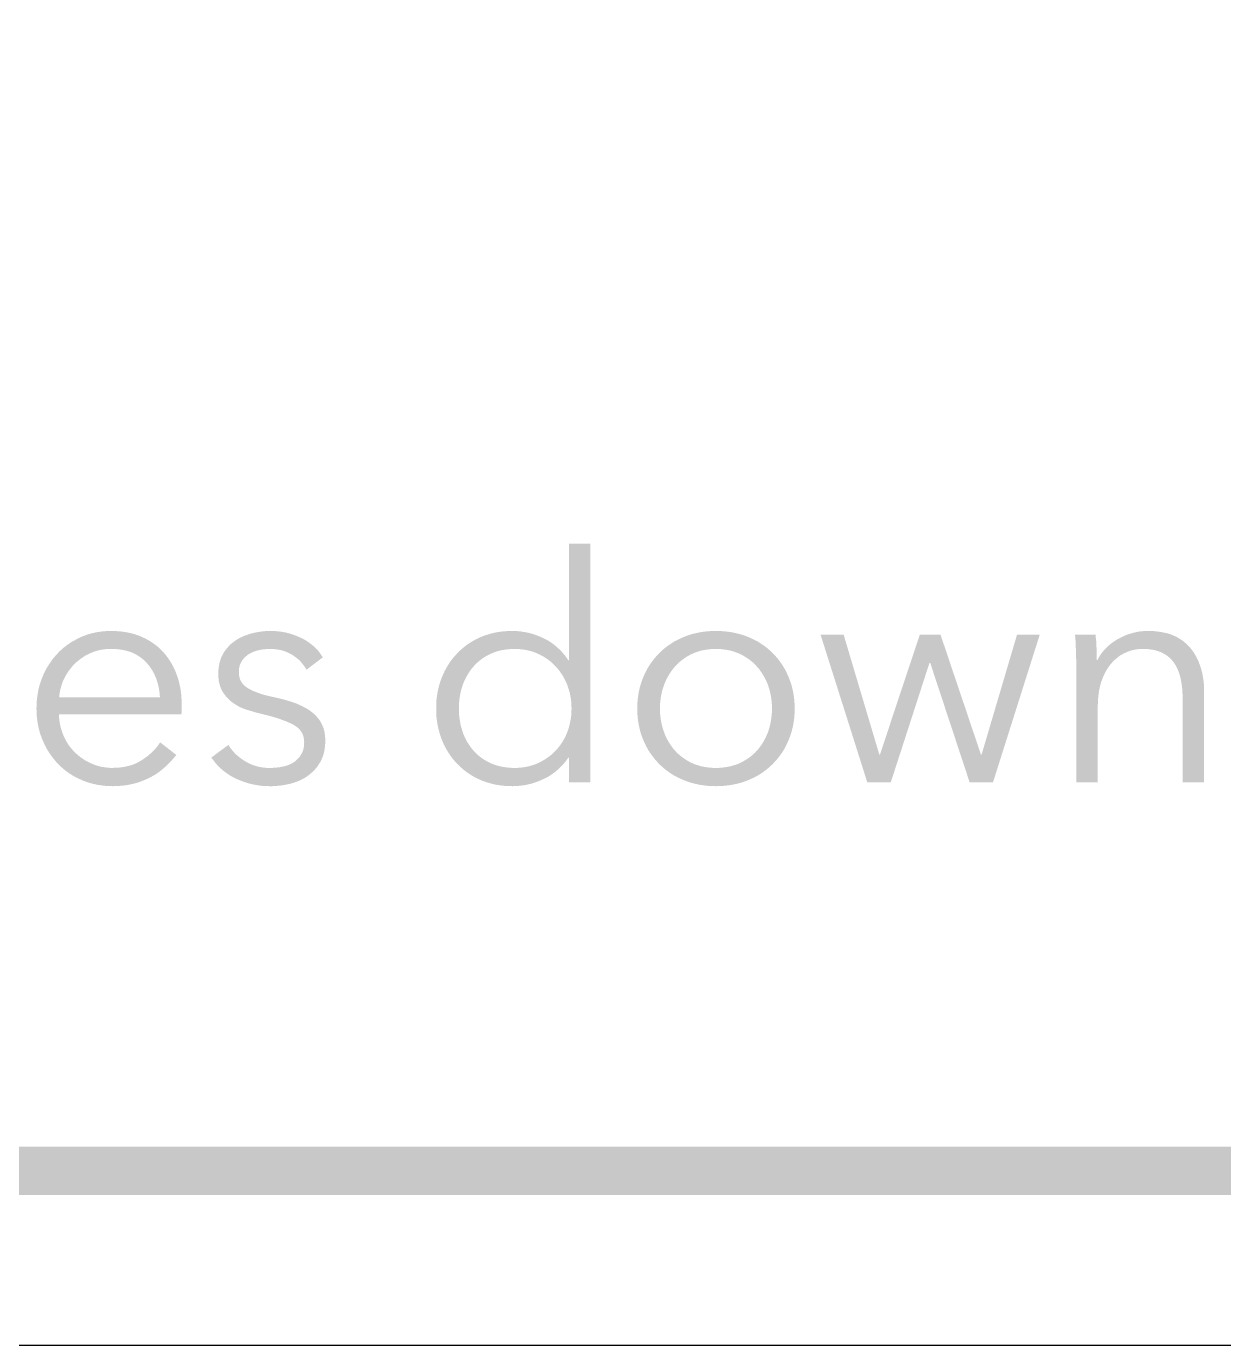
# Model space of a CAD drawing. Header units: millimetres. Extents: x 6 to 297, y 55 to 451.
# Drawn here: x 242.1 to 251.96, y 225.36 to 236.23 of the extents above; entities that cross this region are included whole.
import ezdxf

# ---------------------------------------------------------------- set-up
doc = ezdxf.new("R2010")
doc.units = ezdxf.units.MM
doc.layers.add('CUT', color=1, linetype='Continuous')
doc.layers.add('RASTER', color=7, linetype='Continuous')

msp = doc.modelspace()

# ---------------------------------------------------------------- hatches: boundary and pattern name
at = {"layer": 'RASTER'}
h = msp.add_hatch(color=7, dxfattribs=at)
h.paths.add_polyline_path([(208.2, 263.8), (208.234, 264.316), (208.337, 264.763), (208.509, 265.141), (208.75, 265.45), (209.059, 265.691), (209.438, 265.863), (209.884, 265.966), (210.4, 266), (266.489, 266), (267.005, 265.966), (267.452, 265.863), (267.83, 265.691), (268.139, 265.45), (268.38, 265.141), (268.552, 264.763), (268.655, 264.316), (268.689, 263.8), (268.689, 228.8), (268.655, 228.284), (268.552, 227.837), (268.38, 227.459), (268.139, 227.15), (267.83, 226.909), (267.452, 226.738), (267.005, 226.634), (266.489, 226.6), (210.4, 226.6), (209.884, 226.634), (209.438, 226.737), (209.059, 226.909), (208.75, 227.15), (208.509, 227.459), (208.337, 227.837), (208.234, 228.284), (208.2, 228.8)])
h.paths.add_polyline_path([(208.6, 263.8), (208.6, 228.8), (208.628, 228.378), (208.712, 228.013), (208.853, 227.703), (209.05, 227.45), (209.303, 227.253), (209.613, 227.112), (209.978, 227.028), (210.4, 227), (266.489, 227), (266.911, 227.028), (267.277, 227.113), (267.586, 227.253), (267.839, 227.45), (268.036, 227.703), (268.177, 228.013), (268.261, 228.378), (268.289, 228.8), (268.289, 263.8), (268.261, 264.222), (268.177, 264.588), (268.036, 264.897), (267.839, 265.15), (267.586, 265.347), (267.277, 265.488), (266.911, 265.572), (266.489, 265.6), (210.4, 265.6), (209.978, 265.572), (209.613, 265.488), (209.303, 265.347), (209.05, 265.15), (208.853, 264.897), (208.712, 264.588), (208.628, 264.222), (208.6, 263.8)], flags=0)
h = msp.add_hatch(color=7, dxfattribs=at)
h.paths.add_polyline_path([(246.567, 230.205), (246.547, 230.177), (246.525, 230.15), (246.502, 230.126), (246.477, 230.103), (246.451, 230.081), (246.424, 230.062), (246.395, 230.044), (246.364, 230.029), (246.333, 230.015), (246.301, 230.002), (246.27, 229.992), (246.237, 229.984), (246.205, 229.977), (246.173, 229.973), (246.14, 229.97), (246.107, 229.969), (246.071, 229.97), (246.037, 229.972), (246.003, 229.976), (245.971, 229.981), (245.939, 229.988), (245.908, 229.997), (245.877, 230.007), (245.848, 230.018), (245.82, 230.031), (245.792, 230.045), (245.766, 230.06), (245.741, 230.077), (245.717, 230.094), (245.694, 230.113), (245.672, 230.133), (245.651, 230.153), (245.631, 230.175), (245.612, 230.198), (245.594, 230.222), (245.578, 230.247), (245.562, 230.273), (245.548, 230.3), (245.535, 230.327), (245.523, 230.356), (245.512, 230.386), (245.503, 230.416), (245.495, 230.447), (245.489, 230.478), (245.484, 230.51), (245.48, 230.542), (245.478, 230.575), (245.478, 230.608), (245.478, 230.642), (245.48, 230.675), (245.484, 230.707), (245.489, 230.739), (245.495, 230.77), (245.503, 230.801), (245.512, 230.831), (245.523, 230.861), (245.535, 230.889), (245.548, 230.917), (245.562, 230.944), (245.578, 230.97), (245.594, 230.995), (245.612, 231.019), (245.631, 231.041), (245.651, 231.063), (245.672, 231.084), (245.694, 231.104), (245.717, 231.123), (245.741, 231.14), (245.766, 231.156), (245.792, 231.172), (245.82, 231.186), (245.848, 231.199), (245.877, 231.21), (245.908, 231.22), (245.939, 231.229), (245.971, 231.236), (246.003, 231.241), (246.037, 231.245), (246.071, 231.247), (246.107, 231.248), (246.14, 231.247), (246.173, 231.244), (246.205, 231.239), (246.237, 231.233), (246.27, 231.224), (246.301, 231.214), (246.333, 231.201), (246.364, 231.187), (246.395, 231.171), (246.424, 231.153), (246.451, 231.133), (246.477, 231.111), (246.502, 231.088), (246.525, 231.062), (246.547, 231.035), (246.567, 231.006), (246.572, 231.006), (246.572, 231.966), (246.749, 231.966), (246.749, 230), (246.572, 230), (246.572, 230.205)])
h.paths.add_polyline_path([(245.665, 230.608), (245.665, 230.583), (245.667, 230.558), (245.669, 230.534), (245.673, 230.51), (245.677, 230.486), (245.682, 230.463), (245.689, 230.44), (245.696, 230.417), (245.704, 230.395), (245.713, 230.374), (245.723, 230.353), (245.734, 230.333), (245.746, 230.314), (245.758, 230.296), (245.772, 230.278), (245.786, 230.261), (245.801, 230.245), (245.817, 230.23), (245.833, 230.216), (245.851, 230.202), (245.869, 230.19), (245.889, 230.178), (245.909, 230.167), (245.93, 230.157), (245.952, 230.148), (245.974, 230.141), (245.998, 230.134), (246.022, 230.129), (246.046, 230.125), (246.072, 230.122), (246.098, 230.12), (246.125, 230.12), (246.15, 230.12), (246.175, 230.122), (246.199, 230.125), (246.223, 230.129), (246.246, 230.134), (246.268, 230.141), (246.291, 230.148), (246.312, 230.157), (246.333, 230.167), (246.354, 230.178), (246.373, 230.189), (246.392, 230.202), (246.41, 230.215), (246.428, 230.229), (246.444, 230.244), (246.46, 230.26), (246.476, 230.277), (246.49, 230.294), (246.503, 230.312), (246.516, 230.331), (246.528, 230.351), (246.539, 230.371), (246.549, 230.393), (246.558, 230.415), (246.566, 230.437), (246.573, 230.46), (246.579, 230.484), (246.584, 230.508), (246.588, 230.532), (246.591, 230.557), (246.592, 230.583), (246.593, 230.608), (246.592, 230.634), (246.591, 230.66), (246.588, 230.684), (246.584, 230.709), (246.579, 230.733), (246.573, 230.756), (246.566, 230.779), (246.558, 230.802), (246.549, 230.824), (246.539, 230.845), (246.528, 230.866), (246.516, 230.886), (246.503, 230.905), (246.49, 230.923), (246.476, 230.941), (246.46, 230.958), (246.444, 230.974), (246.428, 230.989), (246.41, 231.004), (246.392, 231.017), (246.373, 231.03), (246.354, 231.041), (246.333, 231.052), (246.312, 231.062), (246.291, 231.071), (246.268, 231.079), (246.246, 231.085), (246.223, 231.09), (246.199, 231.094), (246.175, 231.097), (246.15, 231.099), (246.125, 231.1), (246.098, 231.099), (246.072, 231.097), (246.046, 231.094), (246.022, 231.09), (245.998, 231.085), (245.974, 231.078), (245.952, 231.07), (245.93, 231.061), (245.909, 231.051), (245.889, 231.04), (245.869, 231.028), (245.851, 231.015), (245.833, 231.001), (245.817, 230.987), (245.801, 230.972), (245.786, 230.955), (245.772, 230.939), (245.758, 230.921), (245.746, 230.902), (245.734, 230.883), (245.723, 230.863), (245.713, 230.843), (245.704, 230.822), (245.696, 230.8), (245.689, 230.777), (245.682, 230.754), (245.677, 230.731), (245.673, 230.707), (245.669, 230.683), (245.667, 230.658), (245.665, 230.634), (245.665, 230.608)], flags=0)
h = msp.add_hatch(color=7, dxfattribs=at)
h.paths.add_polyline_path([(243.203, 230.702), (243.199, 230.744), (243.193, 230.784), (243.183, 230.822), (243.171, 230.859), (243.156, 230.894), (243.138, 230.926), (243.116, 230.958), (243.092, 230.987), (243.065, 231.013), (243.035, 231.036), (243.003, 231.056), (242.968, 231.072), (242.93, 231.084), (242.889, 231.093), (242.846, 231.098), (242.8, 231.1), (242.778, 231.099), (242.756, 231.098), (242.735, 231.095), (242.714, 231.092), (242.694, 231.087), (242.674, 231.082), (242.655, 231.075), (242.636, 231.067), (242.617, 231.059), (242.599, 231.05), (242.582, 231.04), (242.565, 231.029), (242.549, 231.018), (242.533, 231.005), (242.518, 230.993), (242.503, 230.979), (242.489, 230.965), (242.476, 230.95), (242.464, 230.935), (242.452, 230.919), (242.441, 230.903), (242.431, 230.886), (242.421, 230.869), (242.412, 230.852), (242.404, 230.834), (242.397, 230.815), (242.391, 230.797), (242.386, 230.778), (242.381, 230.76), (242.378, 230.741), (242.375, 230.721), (242.373, 230.702)], flags=0)
h.paths.add_polyline_path([(243.382, 230.645), (243.382, 230.64), (243.382, 230.636), (243.382, 230.631), (243.382, 230.626), (243.382, 230.621), (243.382, 230.616), (243.382, 230.611), (243.382, 230.606), (243.382, 230.601), (243.382, 230.595), (243.382, 230.59), (243.381, 230.584), (243.381, 230.579), (243.381, 230.573), (243.38, 230.567), (243.379, 230.562), (242.371, 230.562), (242.372, 230.539), (242.374, 230.517), (242.377, 230.495), (242.381, 230.473), (242.386, 230.452), (242.392, 230.431), (242.399, 230.41), (242.407, 230.39), (242.416, 230.37), (242.426, 230.351), (242.436, 230.332), (242.447, 230.315), (242.459, 230.297), (242.472, 230.281), (242.486, 230.265), (242.501, 230.25), (242.516, 230.235), (242.532, 230.221), (242.548, 230.208), (242.566, 230.196), (242.583, 230.184), (242.602, 230.174), (242.621, 230.164), (242.641, 230.155), (242.661, 230.146), (242.682, 230.139), (242.703, 230.133), (242.725, 230.128), (242.747, 230.125), (242.769, 230.122), (242.792, 230.12), (242.815, 230.12), (242.849, 230.121), (242.882, 230.124), (242.913, 230.129), (242.944, 230.136), (242.973, 230.144), (243.001, 230.155), (243.027, 230.168), (243.053, 230.183), (243.077, 230.2), (243.1, 230.216), (243.121, 230.234), (243.141, 230.252), (243.159, 230.271), (243.176, 230.29), (243.191, 230.31), (243.205, 230.33), (243.338, 230.226), (243.31, 230.193), (243.282, 230.162), (243.253, 230.134), (243.223, 230.108), (243.193, 230.084), (243.162, 230.063), (243.13, 230.045), (243.097, 230.029), (243.064, 230.015), (243.03, 230.002), (242.996, 229.992), (242.961, 229.984), (242.926, 229.977), (242.889, 229.973), (242.853, 229.97), (242.815, 229.969), (242.782, 229.97), (242.749, 229.972), (242.717, 229.976), (242.685, 229.981), (242.654, 229.988), (242.623, 229.996), (242.594, 230.006), (242.564, 230.017), (242.536, 230.03), (242.508, 230.043), (242.482, 230.058), (242.457, 230.074), (242.432, 230.092), (242.409, 230.11), (242.387, 230.13), (242.365, 230.151), (242.345, 230.173), (242.326, 230.196), (242.308, 230.22), (242.291, 230.244), (242.275, 230.27), (242.26, 230.297), (242.247, 230.325), (242.234, 230.354), (242.223, 230.383), (242.213, 230.413), (242.205, 230.444), (242.198, 230.476), (242.193, 230.508), (242.189, 230.541), (242.187, 230.574), (242.186, 230.608), (242.187, 230.643), (242.189, 230.676), (242.193, 230.709), (242.198, 230.741), (242.204, 230.773), (242.212, 230.803), (242.222, 230.834), (242.233, 230.863), (242.245, 230.892), (242.258, 230.92), (242.273, 230.947), (242.289, 230.972), (242.306, 230.997), (242.323, 231.021), (242.343, 231.044), (242.363, 231.066), (242.384, 231.087), (242.406, 231.107), (242.429, 231.125), (242.453, 231.142), (242.478, 231.159), (242.504, 231.173), (242.53, 231.187), (242.558, 231.2), (242.586, 231.211), (242.615, 231.221), (242.644, 231.229), (242.674, 231.236), (242.705, 231.241), (242.736, 231.245), (242.767, 231.247), (242.8, 231.248), (242.835, 231.247), (242.869, 231.245), (242.902, 231.241), (242.934, 231.236), (242.965, 231.229), (242.995, 231.221), (243.024, 231.211), (243.052, 231.2), (243.079, 231.187), (243.104, 231.174), (243.129, 231.159), (243.152, 231.143), (243.174, 231.127), (243.195, 231.109), (243.215, 231.09), (243.234, 231.07), (243.251, 231.049), (243.268, 231.027), (243.283, 231.005), (243.298, 230.981), (243.311, 230.957), (243.323, 230.932), (243.334, 230.906), (243.344, 230.879), (243.353, 230.851), (243.361, 230.823), (243.367, 230.795), (243.373, 230.766), (243.377, 230.736), (243.38, 230.706), (243.381, 230.676), (243.382, 230.645)])
for points in [[(244.409, 230.928), (244.399, 230.947), (244.387, 230.964), (244.374, 230.981), (244.36, 230.997), (244.345, 231.012), (244.328, 231.026), (244.31, 231.039), (244.291, 231.052), (244.271, 231.063), (244.25, 231.073), (244.228, 231.081), (244.206, 231.088), (244.183, 231.093), (244.159, 231.097), (244.135, 231.099), (244.11, 231.1), (244.098, 231.1), (244.087, 231.099), (244.075, 231.098), (244.063, 231.097), (244.052, 231.096), (244.04, 231.094), (244.028, 231.092), (244.016, 231.089), (244.005, 231.087), (243.994, 231.083), (243.983, 231.08), (243.972, 231.076), (243.962, 231.071), (243.952, 231.066), (243.942, 231.061), (243.933, 231.056), (243.924, 231.05), (243.916, 231.043), (243.908, 231.036), (243.9, 231.029), (243.893, 231.021), (243.887, 231.013), (243.88, 231.005), (243.875, 230.996), (243.87, 230.986), (243.865, 230.977), (243.861, 230.967), (243.858, 230.956), (243.856, 230.945), (243.854, 230.934), (243.853, 230.922), (243.853, 230.91), (243.854, 230.889), (243.857, 230.87), (243.862, 230.851), (243.87, 230.834), (243.88, 230.818), (243.892, 230.804), (243.906, 230.791), (243.923, 230.779), (243.942, 230.768), (243.963, 230.757), (243.987, 230.747), (244.013, 230.737), (244.042, 230.727), (244.073, 230.718), (244.107, 230.71), (244.144, 230.702), (244.196, 230.69), (244.245, 230.677), (244.29, 230.663), (244.331, 230.648), (244.369, 230.631), (244.404, 230.613), (244.435, 230.594), (244.462, 230.573), (244.486, 230.551), (244.507, 230.527), (244.525, 230.502), (244.539, 230.474), (244.551, 230.445), (244.559, 230.414), (244.563, 230.381), (244.565, 230.346), (244.564, 230.32), (244.562, 230.296), (244.559, 230.272), (244.555, 230.25), (244.549, 230.228), (244.542, 230.208), (244.534, 230.189), (244.525, 230.17), (244.514, 230.153), (244.503, 230.136), (244.491, 230.12), (244.478, 230.105), (244.465, 230.091), (244.45, 230.078), (244.435, 230.065), (244.419, 230.053), (244.403, 230.042), (244.386, 230.032), (244.368, 230.023), (244.35, 230.014), (244.332, 230.007), (244.312, 230), (244.293, 229.994), (244.273, 229.988), (244.252, 229.984), (244.231, 229.98), (244.211, 229.976), (244.19, 229.974), (244.17, 229.972), (244.149, 229.97), (244.128, 229.969), (244.107, 229.969), (244.073, 229.97), (244.039, 229.972), (244.005, 229.977), (243.972, 229.983), (243.938, 229.991), (243.905, 230.001), (243.872, 230.013), (243.84, 230.026), (243.808, 230.041), (243.778, 230.059), (243.749, 230.078), (243.721, 230.099), (243.695, 230.123), (243.671, 230.148), (243.648, 230.176), (243.626, 230.205), (243.767, 230.309), (243.779, 230.29), (243.793, 230.271), (243.808, 230.253), (243.825, 230.235), (243.843, 230.219), (243.862, 230.203), (243.883, 230.188), (243.905, 230.174), (243.928, 230.161), (243.951, 230.15), (243.975, 230.141), (244, 230.133), (244.025, 230.127), (244.051, 230.123), (244.078, 230.12), (244.105, 230.12), (244.119, 230.12), (244.133, 230.12), (244.147, 230.121), (244.161, 230.122), (244.174, 230.124), (244.188, 230.125), (244.201, 230.128), (244.214, 230.13), (244.227, 230.133), (244.239, 230.136), (244.251, 230.14), (244.263, 230.144), (244.274, 230.149), (244.285, 230.154), (244.295, 230.16), (244.305, 230.166), (244.315, 230.173), (244.324, 230.18), (244.332, 230.188), (244.34, 230.196), (244.348, 230.204), (244.355, 230.213), (244.361, 230.223), (244.367, 230.233), (244.373, 230.243), (244.378, 230.254), (244.382, 230.266), (244.385, 230.278), (244.388, 230.291), (244.389, 230.304), (244.39, 230.318), (244.391, 230.333), (244.389, 230.356), (244.385, 230.378), (244.378, 230.398), (244.368, 230.417), (244.355, 230.434), (244.339, 230.45), (244.32, 230.464), (244.299, 230.477), (244.274, 230.489), (244.247, 230.501), (244.218, 230.512), (244.186, 230.524), (244.151, 230.535), (244.114, 230.546), (244.074, 230.556), (244.032, 230.567), (244.018, 230.57), (244.004, 230.574), (243.99, 230.577), (243.976, 230.581), (243.961, 230.586), (243.946, 230.59), (243.931, 230.595), (243.916, 230.599), (243.901, 230.604), (243.886, 230.61), (243.872, 230.616), (243.857, 230.623), (243.843, 230.631), (243.83, 230.639), (243.816, 230.647), (243.803, 230.657), (243.79, 230.666), (243.778, 230.677), (243.767, 230.688), (243.756, 230.699), (243.745, 230.711), (243.735, 230.724), (243.726, 230.737), (243.717, 230.751), (243.709, 230.766), (243.703, 230.782), (243.697, 230.798), (243.692, 230.816), (243.688, 230.834), (243.686, 230.853), (243.684, 230.873), (243.684, 230.894), (243.684, 230.917), (243.686, 230.939), (243.689, 230.961), (243.693, 230.981), (243.698, 231.001), (243.704, 231.019), (243.711, 231.037), (243.72, 231.054), (243.729, 231.071), (243.74, 231.086), (243.751, 231.101), (243.763, 231.115), (243.775, 231.128), (243.788, 231.141), (243.803, 231.152), (243.818, 231.164), (243.833, 231.174), (243.849, 231.184), (243.866, 231.193), (243.883, 231.201), (243.9, 231.208), (243.919, 231.215), (243.937, 231.222), (243.957, 231.227), (243.976, 231.232), (243.996, 231.236), (244.016, 231.24), (244.036, 231.243), (244.056, 231.245), (244.077, 231.247), (244.097, 231.248), (244.118, 231.248), (244.15, 231.247), (244.181, 231.244), (244.212, 231.24), (244.243, 231.234), (244.274, 231.226), (244.305, 231.216), (244.335, 231.204), (244.365, 231.191), (244.394, 231.176), (244.421, 231.159), (244.446, 231.141), (244.469, 231.122), (244.491, 231.101), (244.511, 231.079), (244.528, 231.055), (244.544, 231.03)], [(248.834, 231.217), (249.128, 230.229), (249.133, 230.229), (249.461, 231.217), (249.632, 231.217), (249.965, 230.229), (249.97, 230.229), (250.262, 231.217), (250.449, 231.217), (250.064, 230), (249.872, 230), (249.547, 230.985), (249.541, 230.985), (249.222, 230), (249.029, 230), (248.644, 231.217)], [(250.909, 231.217), (250.91, 231.204), (250.911, 231.191), (250.913, 231.178), (250.914, 231.165), (250.914, 231.151), (250.915, 231.137), (250.916, 231.122), (250.917, 231.108), (250.917, 231.093), (250.918, 231.079), (250.918, 231.066), (250.919, 231.053), (250.919, 231.041), (250.919, 231.03), (250.919, 231.019), (250.919, 231.009), (250.925, 231.009), (250.939, 231.035), (250.955, 231.06), (250.973, 231.083), (250.993, 231.105), (251.015, 231.126), (251.039, 231.146), (251.065, 231.164), (251.094, 231.182), (251.123, 231.197), (251.153, 231.211), (251.183, 231.222), (251.214, 231.231), (251.245, 231.239), (251.276, 231.244), (251.308, 231.247), (251.341, 231.248), (251.397, 231.246), (251.449, 231.239), (251.498, 231.229), (251.543, 231.214), (251.585, 231.194), (251.623, 231.17), (251.657, 231.142), (251.688, 231.11), (251.715, 231.074), (251.738, 231.036), (251.758, 230.994), (251.774, 230.95), (251.787, 230.903), (251.796, 230.854), (251.802, 230.801), (251.803, 230.746), (251.803, 230), (251.627, 230), (251.627, 230.673), (251.626, 230.697), (251.626, 230.72), (251.624, 230.743), (251.623, 230.765), (251.621, 230.787), (251.618, 230.807), (251.615, 230.828), (251.611, 230.848), (251.607, 230.867), (251.602, 230.885), (251.596, 230.903), (251.59, 230.92), (251.583, 230.936), (251.575, 230.952), (251.567, 230.967), (251.558, 230.981), (251.548, 230.995), (251.537, 231.008), (251.526, 231.02), (251.514, 231.031), (251.5, 231.042), (251.487, 231.051), (251.472, 231.06), (251.456, 231.069), (251.44, 231.076), (251.422, 231.082), (251.404, 231.088), (251.384, 231.092), (251.364, 231.095), (251.342, 231.098), (251.32, 231.099), (251.296, 231.1), (251.279, 231.099), (251.262, 231.098), (251.244, 231.096), (251.227, 231.093), (251.21, 231.089), (251.193, 231.084), (251.177, 231.078), (251.16, 231.071), (251.144, 231.064), (251.128, 231.055), (251.112, 231.046), (251.097, 231.035), (251.083, 231.024), (251.068, 231.011), (251.055, 230.998), (251.042, 230.984), (251.029, 230.969), (251.017, 230.953), (251.006, 230.936), (250.995, 230.918), (250.985, 230.899), (250.975, 230.879), (250.967, 230.858), (250.958, 230.836), (250.951, 230.813), (250.945, 230.789), (250.939, 230.764), (250.935, 230.738), (250.932, 230.711), (250.929, 230.683), (250.928, 230.654), (250.927, 230.624), (250.927, 230), (250.75, 230), (250.75, 230.949), (250.75, 230.962), (250.75, 230.975), (250.75, 230.99), (250.75, 231.006), (250.749, 231.022), (250.749, 231.039), (250.748, 231.057), (250.748, 231.076), (250.747, 231.096), (250.746, 231.114), (250.745, 231.133), (250.745, 231.15), (250.744, 231.168), (250.742, 231.185), (250.741, 231.201), (250.74, 231.217)]]:
    msp.add_hatch(color=7, dxfattribs=at).paths.add_polyline_path(points)
h = msp.add_hatch(color=7, dxfattribs=at)
h.paths.add_polyline_path([(248.431, 230.608), (248.43, 230.574), (248.428, 230.541), (248.424, 230.508), (248.419, 230.476), (248.412, 230.444), (248.404, 230.413), (248.394, 230.383), (248.383, 230.354), (248.37, 230.325), (248.357, 230.297), (248.342, 230.27), (248.326, 230.244), (248.308, 230.22), (248.29, 230.196), (248.27, 230.173), (248.249, 230.151), (248.227, 230.13), (248.204, 230.11), (248.18, 230.092), (248.155, 230.074), (248.129, 230.058), (248.101, 230.043), (248.073, 230.03), (248.044, 230.017), (248.014, 230.006), (247.983, 229.996), (247.951, 229.988), (247.918, 229.981), (247.885, 229.976), (247.851, 229.972), (247.817, 229.97), (247.781, 229.969), (247.746, 229.97), (247.712, 229.972), (247.679, 229.976), (247.646, 229.981), (247.614, 229.988), (247.582, 229.996), (247.551, 230.006), (247.521, 230.017), (247.492, 230.03), (247.464, 230.043), (247.436, 230.058), (247.41, 230.074), (247.385, 230.092), (247.361, 230.11), (247.338, 230.13), (247.316, 230.151), (247.295, 230.173), (247.275, 230.196), (247.257, 230.22), (247.239, 230.244), (247.223, 230.27), (247.208, 230.297), (247.195, 230.325), (247.182, 230.354), (247.171, 230.383), (247.161, 230.413), (247.153, 230.444), (247.146, 230.476), (247.141, 230.508), (247.137, 230.541), (247.135, 230.574), (247.134, 230.608), (247.135, 230.643), (247.137, 230.676), (247.141, 230.709), (247.146, 230.741), (247.153, 230.773), (247.161, 230.803), (247.171, 230.834), (247.182, 230.863), (247.195, 230.892), (247.208, 230.92), (247.223, 230.947), (247.239, 230.972), (247.257, 230.997), (247.275, 231.021), (247.295, 231.044), (247.316, 231.066), (247.338, 231.087), (247.361, 231.107), (247.385, 231.125), (247.41, 231.142), (247.436, 231.159), (247.464, 231.173), (247.492, 231.187), (247.521, 231.2), (247.551, 231.211), (247.582, 231.221), (247.614, 231.229), (247.646, 231.236), (247.679, 231.241), (247.712, 231.245), (247.746, 231.247), (247.781, 231.248), (247.817, 231.247), (247.851, 231.245), (247.885, 231.241), (247.918, 231.236), (247.951, 231.229), (247.983, 231.221), (248.014, 231.211), (248.044, 231.2), (248.073, 231.187), (248.101, 231.173), (248.129, 231.159), (248.155, 231.142), (248.18, 231.125), (248.204, 231.107), (248.227, 231.087), (248.249, 231.066), (248.27, 231.044), (248.29, 231.021), (248.308, 230.997), (248.326, 230.972), (248.342, 230.947), (248.357, 230.92), (248.37, 230.892), (248.383, 230.863), (248.394, 230.834), (248.404, 230.803), (248.412, 230.773), (248.419, 230.741), (248.424, 230.709), (248.428, 230.676), (248.43, 230.643), (248.431, 230.608)])
h.paths.add_polyline_path([(248.244, 230.608), (248.243, 230.634), (248.242, 230.658), (248.239, 230.683), (248.236, 230.707), (248.231, 230.731), (248.226, 230.754), (248.219, 230.777), (248.212, 230.8), (248.203, 230.822), (248.194, 230.843), (248.183, 230.863), (248.172, 230.883), (248.16, 230.902), (248.147, 230.921), (248.134, 230.939), (248.119, 230.955), (248.104, 230.972), (248.088, 230.987), (248.071, 231.001), (248.053, 231.015), (248.034, 231.028), (248.015, 231.04), (247.995, 231.051), (247.974, 231.061), (247.952, 231.07), (247.929, 231.078), (247.906, 231.085), (247.883, 231.09), (247.858, 231.094), (247.833, 231.097), (247.808, 231.099), (247.781, 231.1), (247.755, 231.099), (247.729, 231.097), (247.704, 231.094), (247.68, 231.09), (247.657, 231.085), (247.634, 231.078), (247.612, 231.07), (247.59, 231.061), (247.569, 231.051), (247.549, 231.04), (247.53, 231.028), (247.512, 231.015), (247.494, 231.001), (247.477, 230.987), (247.461, 230.972), (247.446, 230.955), (247.431, 230.939), (247.418, 230.921), (247.405, 230.902), (247.393, 230.883), (247.382, 230.863), (247.371, 230.843), (247.362, 230.822), (247.354, 230.8), (247.346, 230.777), (247.339, 230.754), (247.334, 230.731), (247.329, 230.707), (247.326, 230.683), (247.323, 230.658), (247.322, 230.634), (247.321, 230.608), (247.322, 230.583), (247.323, 230.558), (247.326, 230.534), (247.329, 230.51), (247.334, 230.486), (247.339, 230.463), (247.346, 230.44), (247.354, 230.417), (247.362, 230.395), (247.371, 230.374), (247.382, 230.353), (247.393, 230.333), (247.405, 230.314), (247.418, 230.296), (247.431, 230.278), (247.446, 230.261), (247.461, 230.245), (247.477, 230.23), (247.494, 230.216), (247.512, 230.202), (247.53, 230.19), (247.549, 230.178), (247.569, 230.167), (247.59, 230.157), (247.612, 230.148), (247.634, 230.141), (247.657, 230.134), (247.68, 230.129), (247.704, 230.125), (247.729, 230.122), (247.755, 230.12), (247.781, 230.12), (247.808, 230.12), (247.833, 230.122), (247.858, 230.125), (247.883, 230.129), (247.906, 230.134), (247.929, 230.141), (247.952, 230.148), (247.974, 230.157), (247.995, 230.167), (248.015, 230.178), (248.034, 230.19), (248.053, 230.202), (248.071, 230.216), (248.088, 230.23), (248.104, 230.245), (248.119, 230.261), (248.134, 230.278), (248.147, 230.296), (248.16, 230.314), (248.172, 230.333), (248.183, 230.353), (248.194, 230.374), (248.203, 230.395), (248.212, 230.417), (248.219, 230.44), (248.226, 230.463), (248.231, 230.486), (248.236, 230.51), (248.239, 230.534), (248.242, 230.558), (248.243, 230.583), (248.244, 230.608)], flags=0)

# ---------------------------------------------------------------- linework, layer by layer
at = {"layer": 'CUT'}
msp.add_lwpolyline([(266.89, 225.36), (209.999, 225.36), (209.517, 225.381), (209.075, 225.444), (208.675, 225.549), (208.315, 225.697), (207.997, 225.888), (207.722, 226.122), (207.488, 226.397), (207.297, 226.715), (207.149, 227.075), (207.044, 227.475), (206.981, 227.917), (206.96, 228.399), (206.96, 264.201)], dxfattribs=at)

doc.saveas('drawing.dxf')
